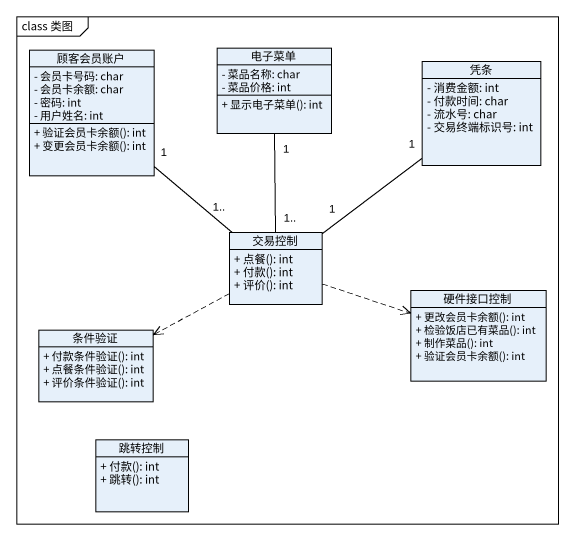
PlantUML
@startuml
mainframe class 类图
hide circle
hide empty members
skinparam classAttributeIconSize 0
class 顾客会员账户 {
  - 会员卡号码: char
  - 会员卡余额: char
  - 密码: int
  - 用户姓名: int
  + 验证会员卡余额(): int
  + 变更会员卡余额(): int
}
class 电子菜单 {
  - 菜品名称: char
  - 菜品价格: int
  + 显示电子菜单(): int
}
class 凭条 {
  - 消费金额: int
  - 付款时间: char
  - 流水号: char
  - 交易终端标识号: int
}
class 交易控制 {
  + 点餐(): int
  + 付款(): int
  + 评价(): int
}
class 硬件接口控制 {
  + 更改会员卡余额(): int
  + 检验饭店已有菜品(): int
  + 制作菜品(): int
  + 验证会员卡余额(): int
}
class 条件验证 {
  + 付款条件验证(): int
  + 点餐条件验证(): int
  + 评价条件验证(): int
}
class 跳转控制 {
  + 付款(): int
  + 跳转(): int
}
顾客会员账户 "1" -- "1.." 交易控制
凭条 "1" -- "1" 交易控制
交易控制 "1.." -up- "1" 电子菜单
交易控制 .right.> 硬件接口控制
交易控制 .left.> 条件验证
@enduml
